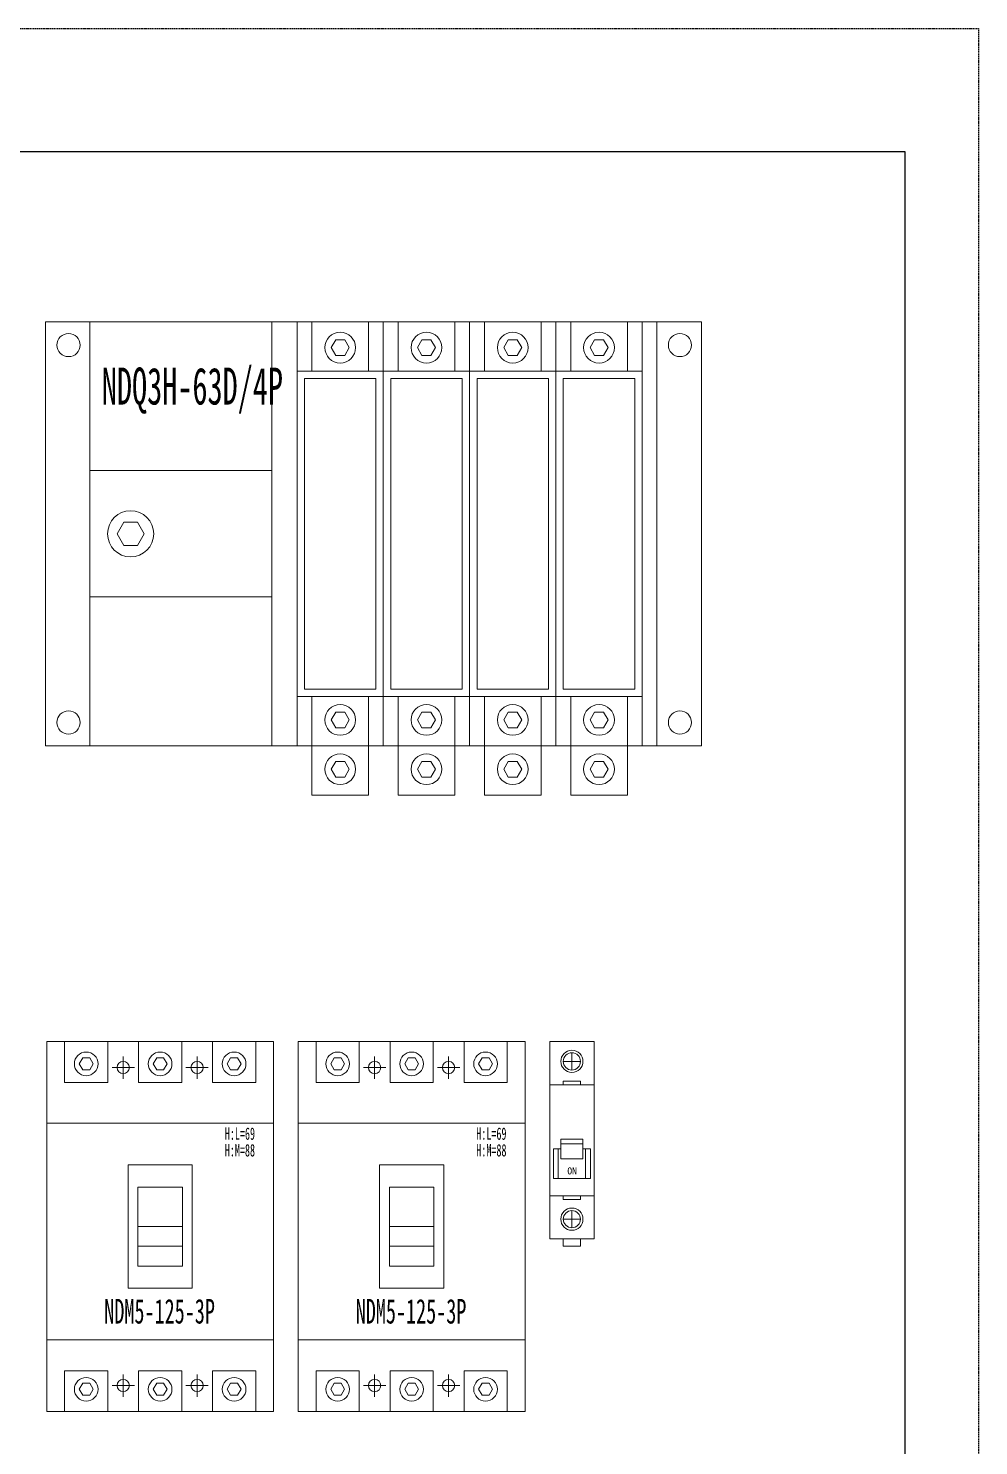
# Model space of a CAD drawing. Extents: x 342152 to 342852, y 296390 to 297390.
# Drawn here: x 342467 to 342852, y 296815 to 297390 of the extents above; entities that cross this region are included whole.
import ezdxf

# ---------------------------------------------------------------- set-up
doc = ezdxf.new("R2010")
doc.units = 0
doc.header["$MEASUREMENT"] = 0
doc.linetypes.add('DASHED', pattern=[0.75, 0.5, -0.25])
doc.layers.add('布置图', color=30, linetype='Continuous')
doc.layers.add('细线', color=7, linetype='Continuous', lineweight=0)
doc.styles.add('宋', font='', dxfattribs={"width": 0.7})
doc.styles.add('正常', font='')
doc.styles.get('宋').set_extended_font_data('SimSun')
doc.styles.get('正常').set_extended_font_data('FangSong_GB2312')

# ---------------------------------------------------------------- blocks, each defined once
blk = doc.blocks.new('Manufacturer光辉PartName微型断路器Series1PShellFrameLimitingCurrentRemarkPartTypeMinCurrent1MaxCurrent63Poles3PMinPower0MaxPower0LibType2DelFlgfalseUpdateDate')
at = {"layer": '细线'}
for p, q in [((0, 37), (0, 30)), ((-3.5, 33.5), (3.5, 33.5)), ((0, -34), (0, -27)), ((-3.5, -30.5), (3.5, -30.5))]:
    blk.add_line(p, q, dxfattribs=at)
for points in [[(-9, -38.5), (9, -38.5), (9, 41.5), (-9, 41.5)], [(-9, -21), (9, -21), (9, 24), (-9, 24)], [(-3.5, 25.5), (3.5, 25.5), (3.5, 24), (-3.5, 24)], [(-4.5, -6), (4.5, -6), (4.5, 2), (-4.5, 2)], [(-4.5, 2), (4.5, 2), (4.5, 0), (-4.5, 0)], [(-3.5, -22.5), (3.5, -22.5), (3.5, -21), (-3.5, -21)], [(-3.5, -41.5), (3.5, -41.5), (3.5, -38.5), (-3.5, -38.5)]]:
    blk.add_lwpolyline(points, close=True, dxfattribs=at)
for points in [[(-4.5, -2), (-7.5, -2), (-7.5, -14), (7.5, -14), (7.5, -2), (4.5, -2)], [(-4.5, -2), (-5.5, -2), (-5.5, -14), (5.5, -14), (5.5, -2), (4.5, -2)]]:
    blk.add_lwpolyline(points, dxfattribs=at)
for centre, radius in [((0, 33.5), 4.5), ((0, 33.5), 3.5), ((0, -30.5), 4.5), ((0, -30.5), 3.5)]:
    blk.add_circle(centre, radius, dxfattribs=at)
at = {"layer": '细线', "color": 2, "lineweight": 15, "style": '正常'}
blk.add_text('ON', height=2.851, dxfattribs=at).set_placement((-1.83, -12.36))
blk = doc.blocks.new('Manufacturer光辉PartName塑壳断路器Series125ShellFrameLimitingCurrentRemarkPartTypeMinCurrent1MaxCurrent125Poles3PMinPower0MaxPower0LibType2DelFlgfalseUpdateDate')
at = {"layer": '细线'}
for p, q in [((-15, 69.03), (-15, 59.97)), ((15, 69.03), (15, 59.97)), ((-19.53, 64.5), (-10.47, 64.5)), ((10.47, 64.5), (19.53, 64.5)), ((-15, -69.03), (-15, -59.97)), ((15, -69.03), (15, -59.97)), ((-19.53, -64.5), (-10.47, -64.5)), ((10.47, -64.5), (19.53, -64.5))]:
    blk.add_line(p, q, dxfattribs=at)
for points in [[(-46, -75), (46, -75), (46, 75), (-46, 75)], [(-38.75, 58.5), (-21.25, 58.5), (-21.25, 75), (-38.75, 75)], [(-8.75, 58.5), (8.75, 58.5), (8.75, 75), (-8.75, 75)], [(21.25, 58.5), (38.75, 58.5), (38.75, 75), (21.25, 75)], [(-46, -46), (46, -46), (46, 42), (-46, 42)], [(-13, -25), (13, -25), (13, 25), (-13, 25)], [(-9, -16), (9, -16), (9, 16), (-9, 16)], [(-9, 0), (9, 0), (9, -16), (-9, -16)], [(-9, 0), (9, 0), (9, -8), (-9, -8)], [(-38.75, -58.5), (-21.25, -58.5), (-21.25, -75), (-38.75, -75)], [(-8.75, -58.5), (8.75, -58.5), (8.75, -75), (-8.75, -75)], [(21.25, -58.5), (38.75, -58.5), (38.75, -75), (21.25, -75)]]:
    blk.add_lwpolyline(points, close=True, dxfattribs=at)
at = {"layer": '细线', "color": 7}
for points in [[(-27.19, 66), (-28.59, 68.43), (-31.41, 68.43), (-32.81, 66), (-31.41, 63.57), (-28.59, 63.57)], [(2.81, 66), (1.41, 68.43), (-1.41, 68.43), (-2.81, 66), (-1.41, 63.57), (1.41, 63.57)], [(32.81, 66), (31.41, 68.43), (28.59, 68.43), (27.19, 66), (28.59, 63.57), (31.41, 63.57)], [(-27.19, -66), (-28.59, -68.43), (-31.41, -68.43), (-32.81, -66), (-31.41, -63.57), (-28.59, -63.57)], [(2.81, -66), (1.41, -68.43), (-1.41, -68.43), (-2.81, -66), (-1.41, -63.57), (1.41, -63.57)], [(32.81, -66), (31.41, -68.43), (28.59, -68.43), (27.19, -66), (28.59, -63.57), (31.41, -63.57)]]:
    blk.add_lwpolyline(points, close=True, dxfattribs=at)
for centre in [(-30, 66), (0, 66), (30, 66), (-30, -66), (0, -66), (30, -66)]:
    blk.add_circle(centre, 4.8, dxfattribs=at)
at = {"layer": '细线'}
for centre in [(-15, 64.5), (15, 64.5), (-15, -64.5), (15, -64.5)]:
    blk.add_circle(centre, 2.5, dxfattribs=at)
at = {"layer": '细线', "color": 7, "attachment_point": 1, "style": '宋'}
for s, insert, char_height, width in [('\\pxql;{\\fFangSong_GB2312|b0|i0|c134|p49;\\W0.6;H:L=69}', (26.23, 40.19), 5, 16.7991), ('\\pxql;{\\fFangSong_GB2312|b0|i0|c134|p49;\\W0.6;H:M=88}', (26.23, 33.45), 5, 16.7991), ('\\pxql;{\\fFangSong_GB2312|b0|i0|c134|p49;\\W0.6;NDM5-125-3P}', (-22.68, -29.34), 10, 49.2649)]:
    blk.add_mtext(s, dxfattribs=dict(at, insert=insert, char_height=char_height, width=width))
blk = doc.blocks.new('Manufacturer光辉PartName双电源自动转换开关Series63ShellFrameLimitingCurrentRemarkPartTypeMinCurrent10MaxCurrent63Poles4PMinPower0MaxPower0LibType2DelFlgfalseUpdateDate')
at = {"layer": '细线'}
for points in [[(-133, -76), (133, -76), (133, 96), (-133, 96)], [(-133, 96), (-41.28, 96), (-41.28, -76), (-133, -76)], [(-133, 96), (-114.99, 96), (-114.99, -76), (-133, -76)], [(-31.01, 96), (3.99, 96), (3.99, -76), (-31.01, -76)], [(-25.01, 76), (-2.01, 76), (-2.01, 96), (-25.01, 96)], [(3.99, 96), (38.99, 96), (38.99, -76), (3.99, -76)], [(9.99, 76), (32.99, 76), (32.99, 96), (9.99, 96)], [(38.99, 96), (73.99, 96), (73.99, -76), (38.99, -76)], [(44.99, 76), (67.99, 76), (67.99, 96), (44.99, 96)], [(73.99, 96), (108.99, 96), (108.99, -76), (73.99, -76)], [(79.99, 76), (102.99, 76), (102.99, 96), (79.99, 96)], [(114.99, 96), (133, 96), (133, -76), (114.99, -76)], [(-9.85, 85.5), (-11.68, 88.67), (-15.34, 88.67), (-17.16, 85.5), (-15.34, 82.33), (-11.68, 82.33)], [(25.15, 85.5), (23.32, 88.67), (19.66, 88.67), (17.84, 85.5), (19.66, 82.33), (23.32, 82.33)], [(60.15, 85.5), (58.32, 88.67), (54.66, 88.67), (52.84, 85.5), (54.66, 82.33), (58.32, 82.33)], [(95.15, 85.5), (93.32, 88.67), (89.66, 88.67), (87.84, 85.5), (89.66, 82.33), (93.32, 82.33)], [(-31.01, 76), (3.99, 76), (3.99, -56), (-31.01, -56)], [(3.99, 76), (38.99, 76), (38.99, -56), (3.99, -56)], [(38.99, 76), (73.99, 76), (73.99, -56), (38.99, -56)], [(73.99, 76), (108.99, 76), (108.99, -56), (73.99, -56)], [(-28.01, 73), (0.99, 73), (0.99, -53), (-28.01, -53)], [(6.99, 73), (35.99, 73), (35.99, -53), (6.99, -53)], [(41.99, 73), (70.99, 73), (70.99, -53), (41.99, -53)], [(76.99, 73), (105.99, 73), (105.99, -53), (76.99, -53)], [(-114.99, 35.61), (-41.28, 35.61), (-41.28, -15.61), (-114.99, -15.61)], [(-93.03, 10), (-95.77, 14.75), (-101.25, 14.75), (-103.99, 10), (-101.25, 5.25), (-95.77, 5.25)], [(-25.01, -56), (-2.01, -56), (-2.01, -76), (-25.01, -76)], [(9.99, -56), (32.99, -56), (32.99, -76), (9.99, -76)], [(44.99, -56), (67.99, -56), (67.99, -76), (44.99, -76)], [(79.99, -56), (102.99, -56), (102.99, -76), (79.99, -76)], [(-9.85, -65.5), (-11.68, -68.67), (-15.34, -68.67), (-17.16, -65.5), (-15.34, -62.33), (-11.68, -62.33)], [(25.15, -65.5), (23.32, -68.67), (19.66, -68.67), (17.84, -65.5), (19.66, -62.33), (23.32, -62.33)], [(60.15, -65.5), (58.32, -68.67), (54.66, -68.67), (52.84, -65.5), (54.66, -62.33), (58.32, -62.33)], [(95.15, -65.5), (93.32, -68.67), (89.66, -68.67), (87.84, -65.5), (89.66, -62.33), (93.32, -62.33)], [(-25.01, -76), (-2.01, -76), (-2.01, -96), (-25.01, -96)], [(9.99, -76), (32.99, -76), (32.99, -96), (9.99, -96)], [(44.99, -76), (67.99, -76), (67.99, -96), (44.99, -96)], [(79.99, -76), (102.99, -76), (102.99, -96), (79.99, -96)], [(-9.85, -85.5), (-11.68, -88.67), (-15.34, -88.67), (-17.16, -85.5), (-15.34, -82.33), (-11.68, -82.33)], [(25.15, -85.5), (23.32, -88.67), (19.66, -88.67), (17.84, -85.5), (19.66, -82.33), (23.32, -82.33)], [(60.15, -85.5), (58.32, -88.67), (54.66, -88.67), (52.84, -85.5), (54.66, -82.33), (58.32, -82.33)], [(95.15, -85.5), (93.32, -88.67), (89.66, -88.67), (87.84, -85.5), (89.66, -82.33), (93.32, -82.33)]]:
    blk.add_lwpolyline(points, close=True, dxfattribs=at)
for centre, radius in [((-123.7, 86.54), 4.7), ((-13.51, 85.5), 6.24), ((21.49, 85.5), 6.24), ((56.49, 85.5), 6.24), ((91.49, 85.5), 6.24), ((124.3, 86.54), 4.7), ((-98.51, 10), 9.36), ((-123.7, -66.54), 4.7), ((-13.51, -65.5), 6.24), ((21.49, -65.5), 6.24), ((56.49, -65.5), 6.24), ((91.49, -65.5), 6.24), ((124.3, -66.54), 4.7), ((-13.51, -85.5), 6.24), ((21.49, -85.5), 6.24), ((56.49, -85.5), 6.24), ((91.49, -85.5), 6.24)]:
    blk.add_circle(centre, radius, dxfattribs=at)
at = {"layer": '细线', "insert": (-110.18, 77.41), "char_height": 15, "width": 73.8973, "attachment_point": 1, "style": '宋'}
blk.add_mtext('\\pxql;{\\fFangSong_GB2312|b0|i0|c134|p49;\\W0.6;NDQ3H-63D/4P}', dxfattribs=at)

msp = doc.modelspace()

# ---------------------------------------------------------------- linework, layer by layer
at = {"color": 2}
msp.add_lwpolyline([(342182.16, 297339.53), (342822.16, 297339.53), (342822.16, 296439.53), (342182.16, 296439.53)], close=True, dxfattribs=at)
at = {"layer": '布置图', "linetype": 'DASHED'}
msp.add_lwpolyline([(342152.16, 297389.53), (342852.16, 297389.53), (342852.16, 296389.53), (342152.16, 296389.53)], close=True, dxfattribs=at)

# ---------------------------------------------------------------- block references
for name, p in [('Manufacturer光辉PartName双电源自动转换开关Series63ShellFrameLimitingCurrentRemarkPartTypeMinCurrent10MaxCurrent63Poles4PMinPower0MaxPower0LibType2DelFlgfalseUpdateDate', (342606.69, 297174.53)), ('Manufacturer光辉PartName塑壳断路器Series125ShellFrameLimitingCurrentRemarkPartTypeMinCurrent1MaxCurrent125Poles3PMinPower0MaxPower0LibType2DelFlgfalseUpdateDate', (342520.16, 296903.53)), ('Manufacturer光辉PartName塑壳断路器Series125ShellFrameLimitingCurrentRemarkPartTypeMinCurrent1MaxCurrent125Poles3PMinPower0MaxPower0LibType2DelFlgfalseUpdateDate', (342622.16, 296903.53)), ('Manufacturer光辉PartName微型断路器Series1PShellFrameLimitingCurrentRemarkPartTypeMinCurrent1MaxCurrent63Poles3PMinPower0MaxPower0LibType2DelFlgfalseUpdateDate', (342687.16, 296937.03))]:
    msp.add_blockref(name, p)

doc.saveas('drawing.dxf')
